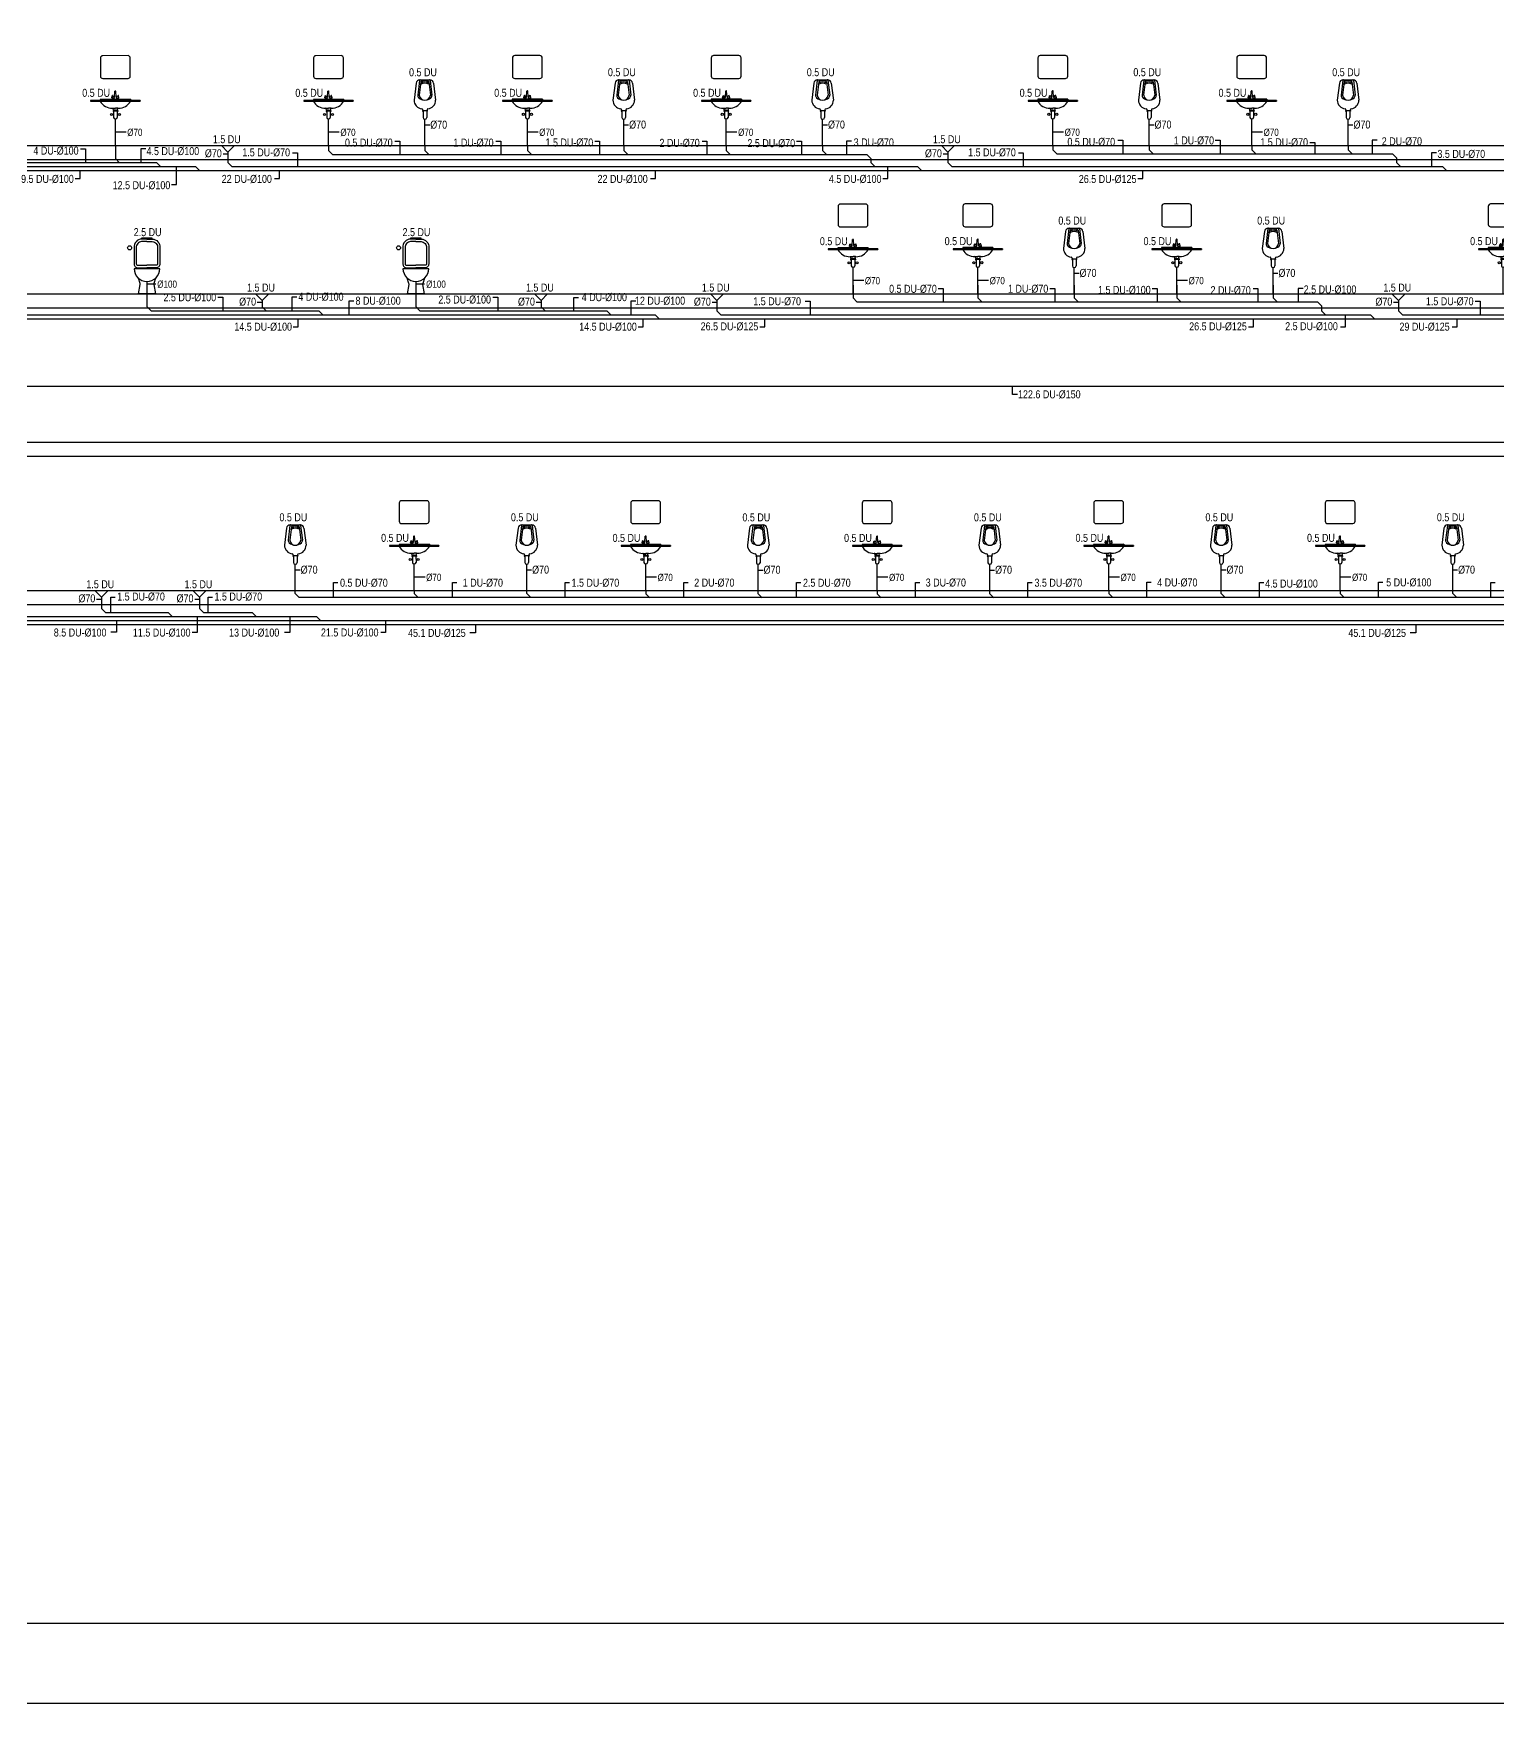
# Model space of a CAD drawing. Header units: centimetres. Extents: x 224692 to 285983, y -88114 to -79914.
# Drawn here: x 254605 to 258265, y -88114 to -83940 of the extents above; entities that cross this region are included whole.
import ezdxf
from ezdxf.enums import TextEntityAlignment as Align

# ---------------------------------------------------------------- set-up
doc = ezdxf.new("R2010")
doc.units = ezdxf.units.CM
doc.header["$LTSCALE"] = 0.2
doc.layers.get('0').update_dxf_attribs({"color": 252})
for name, color, linetype, lineweight in [('1-BASLIK', 53, 'Continuous', 25), ('SP-PIS', 6, 'Continuous', 30), ('SP-PIS-ALT KAT TAVANINDA', 30, 'Continuous', 30), ('SP-PIS-CAP', 241, 'Continuous', 30), ('SP-PISSU', 6, 'Continuous', 70), ('SP-PISSU-DOSEME', 121, 'Continuous', 30), ('SP-PISSU-TAVAN', 60, 'Continuous', 30)]:
    doc.layers.add(name, color=color, linetype=linetype, lineweight=lineweight)
for name, color, linetype in [('SP-ARMATUR-PIS-YUKBIRIMI', 213, 'Continuous'), ('SP-ARMATUR-PİSSU', 96, 'Continuous'), ('SP-PIS-YUKBIRIMI', 13, 'Continuous'), ('SP-SUZGEC', 14, 'Continuous')]:
    doc.layers.add(name, color=color, linetype=linetype)
doc.styles.add('ARIAL', font='arial.ttf')

# ---------------------------------------------------------------- blocks, each defined once
blk = doc.blocks.new('SUZ')
for p, q in [((-24.7, 0), (0, -24.7)), ((24.7, 0), (-24.7, 0)), ((0, -24.7), (24.7, 0))]:
    blk.add_line(p, q)
blk = doc.blocks.new('C10')
for p, q in [((-31.1, 223.3), (-38.5, 162.3)), ((-18.9, 233), (-25.2, 180.3)), ((-14, 227.3), (-19.8, 179.7)), ((-16.7, 234.9), (16.7, 234.9)), ((14, 227.3), (19.8, 179.7)), ((18.9, 233), (25.2, 180.3)), ((31.1, 223.3), (38.5, 162.3))]:
    blk.add_line(p, q)
at = {"color": 7}
for p, q in [((-8.8, 124.9), (-6.6, 124.9)), ((-8.8, 124.9), (-8.8, 122.7)), ((-8.8, 122.7), (-6.6, 122.7)), ((-7.7, 128.1), (-7.7, 124.9)), ((-7.7, 124.9), (7.7, 124.9)), ((-6.6, 122.7), (-6.6, 117.6)), ((-6.6, 122.7), (-6.6, 99.9)), ((6.6, 124.9), (8.8, 124.9)), ((6.6, 122.7), (8.8, 122.7)), ((6.6, 122.7), (6.6, 99.9)), ((7.7, 128.1), (7.7, 124.9)), ((8.8, 124.9), (8.8, 122.7)), ((-1.1, 94.4), (1.1, 94.4)), ((0, 0), (0, 94.4))]:
    blk.add_line(p, q, dxfattribs=at)
for centre, radius, start, end in [((-18, 221.7), 13.2, 90, 173.08877), ((-14.3, 179), 11, 173.08877, 226.64208), ((0, 182.2), 19.9, 187.46816, 352.53184), ((-16.7, 232.7), 2.2, 90, 173.08877), ((-11.8, 227), 2.2, 122.66987, 173.08877), ((0, 208.6), 24.1, 57.33013, 122.66987), ((0, 203.2), 24.1, 57.33013, 122.66987), ((0, 198.8), 24.1, 57.33013, 122.66987), ((11.8, 227), 2.2, 6.91123, 57.33013), ((16.7, 232.7), 2.2, 6.91123, 90), ((18, 221.7), 13.2, 6.91123, 90), ((14.3, 179), 11, 313.35792, 6.91123), ((-7.4, 162.3), 31.1, 180, 263.96394), ((0, 194.2), 31.9, 226.64208, 313.35792), ((7.4, 162.3), 31.1, 276.03606, 360)]:
    blk.add_arc(centre, radius, start, end)
for centre, radius, start, end in [((-11, 128.1), 3.3, 0, 83.96394), ((11, 128.1), 3.3, 96.03606, 180), ((-1.1, 99.9), 5.5, 180, 270), ((1.1, 99.9), 5.5, 270, 0)]:
    blk.add_arc(centre, radius, start, end, dxfattribs=at)
blk = doc.blocks.new('C1')
at = {"color": 7}
for p, q in [((-16.9, 6.3), (-14.7, 16.5)), ((-8.1, 4.9), (-16.1, 5.3)), ((-13.4, 17.1), (-5, 12.8)), ((-2.5, 0.7), (-7.5, 5.3)), ((-3.9, 11.6), (-4.6, 11.5)), ((-3.9, 10.1), (-2.2, 38)), ((3.9, 10.1), (2.2, 38.1)), ((2.5, 0.7), (7.5, 5.3)), ((3.9, 11.6), (4.6, 11.5)), ((5.4, 8), (4.5, 8.8)), ((13.4, 17.1), (5, 12.8)), ((8.1, 4.9), (16.1, 5.3)), ((16.9, 6.3), (14.7, 16.5))]:
    blk.add_line(p, q, dxfattribs=at)
for centre in [(-13.8, 10.6), (13.8, 10.6)]:
    blk.add_circle(centre, 0.88, dxfattribs=at)
for centre, radius, start, end in [((-16, 6.1), 0.88, 167.8993, 267.27508), ((-13.8, 16.4), 0.88, 62.45907, 167.8993), ((-12.5, 11.5), 7.91, 303.09448, 5.51754), ((-5.6, 10.1), 1.76, 285.13666, 0), ((-5.4, 12), 0.88, 18.71745, 62.45907), ((0, 5.3), 5.28, 240.2573, 299.7427), ((0, 36.6), 2.64, 34.33063, 147.35985), ((0, 35.1), 2.64, 34.33063, 147.35985), ((5.6, 10.1), 1.76, 180, 228.43438), ((5.4, 12), 0.88, 117.54093, 161.28255), ((12.5, 11.5), 7.91, 174.48246, 236.90552), ((13.8, 16.4), 0.88, 12.1007, 117.54093), ((16, 6.1), 0.88, 272.72492, 12.1007)]:
    blk.add_arc(centre, radius, start, end, dxfattribs=at)
blk = doc.blocks.new('N5')
at = {"color": 7}
for p, q in [((2054.9, 169.4), (1869.4, 169.4)), ((1869.4, 169.4), (1869.4, 166.4)), ((1869.4, 166.4), (2054.9, 166.4)), ((1953.3, 140), (1962.1, 140)), ((1953.3, 130.6), (1955.5, 130.6)), ((1953.3, 130.6), (1953.3, 128.4)), ((1953.3, 128.4), (1955.5, 128.4)), ((1954.4, 133.8), (1954.4, 130.6)), ((1954.4, 130.6), (1969.8, 130.6)), ((1955.5, 128.4), (1955.5, 123.3)), ((1955.5, 128.4), (1955.5, 105.6)), ((1971, 140), (1962.1, 140)), ((1968.7, 130.6), (1970.9, 130.6)), ((1968.7, 128.4), (1970.9, 128.4)), ((1968.7, 128.4), (1968.7, 105.6)), ((1969.8, 133.8), (1969.8, 130.6)), ((1970.9, 130.6), (1970.9, 128.4)), ((2054.9, 169.4), (2054.9, 166.4)), ((1961, 100.1), (1963.2, 100.1)), ((1962.1, 0), (1962.1, 100.1))]:
    blk.add_line(p, q, dxfattribs=at)
for p, q in [((2018.8, 173.5), (1905.4, 173.5)), ((1905.4, 173.5), (1905.4, 169.4)), ((1954.5, 133), (1953.7, 137.9)), ((1962.1, 133), (1954.5, 133)), ((1962.1, 133), (1969.7, 133)), ((1969.7, 133), (1970.6, 137.9)), ((2018.8, 173.5), (2018.8, 169.4))]:
    blk.add_line(p, q)
at = {"linetype": 'Continuous'}
blk.add_lwpolyline([(1914.8, 337.2, 0.414214), (1906.1, 328.6), (1906.1, 260.2, 0.414214), (1914.8, 251.6), (2009.5, 251.6, 0.414214), (2018.1, 260.2), (2018.1, 328.6, 0.414214), (2009.5, 337.2)], format="xyb", close=True, dxfattribs=at)
at = {"color": 7}
for centre in [(1947.3, 116.9), (1977, 116.9)]:
    blk.add_circle(centre, 4, dxfattribs=at)
for centre, radius, start, end in [((1949.4, 189.6), 49.7, 207.84161, 272.09595), ((1951.3, 137.5), 2.43, 10, 92.09595), ((1973, 137.5), 2.43, 87.90405, 170), ((1974.9, 189.6), 49.7, 267.90405, 332.15839)]:
    blk.add_arc(centre, radius, start, end)
for centre, start, end in [((1961, 105.6), 180, 270), ((1963.2, 105.6), 270, 0)]:
    blk.add_arc(centre, 5.5, start, end, dxfattribs=at)
at = {"linetype": 'Continuous', "xscale": 0.8, "yscale": 0.8, "zscale": 0.8}
blk.add_blockref('C1', (1961.9, 173.5), dxfattribs=at)
blk = doc.blocks.new('LAVABO-KS')
blk.add_blockref('N5', (-1962.1, 0))
blk = doc.blocks.new('KLOZET-KS')
for points in [[(0, 137), (-13.2, 137, 0.435412), (-32.2, 115.8), (-32.2, 74.7, 0.414214), (-22.7, 65.1), (0, 65.1)], [(0, 137), (13.2, 137, -0.435412), (32.2, 115.8), (32.2, 74.7, -0.414214), (22.7, 65.1), (0, 65.1)], [(21.5, 39.4), (17.3, 25.7, 0.102282), (17, 23.2), (21.1, 0), (-21.1, 0), (-17, 23.2, 0.102282), (-17.3, 25.7), (-21.5, 39.4)]]:
    blk.add_lwpolyline(points, format="xyb")
at = {"color": 7}
for points in [[(0, 130.6), (-13.2, 130.6, 0.432063), (-26.7, 115.8), (-26.7, 74.9, 0.414214), (-23.4, 71.5), (0, 71.5)], [(0, 130.6), (13.2, 130.6, -0.432063), (26.7, 115.8), (26.7, 74.9, -0.414214), (23.4, 71.5), (0, 71.5)]]:
    blk.add_lwpolyline(points, format="xyb", dxfattribs=at)
blk.add_lwpolyline([(13.2, 137), (13.2, 139.1), (0, 139.1), (-13.2, 139.1), (-13.2, 137)], dxfattribs=at)
blk.add_lwpolyline([(32.2, 63), (-32.2, 63)])
blk.add_circle((-43.3, 115.2), 5)
blk.add_arc((0, 63.4), 32.2, 180.6388, 359.3612)

msp = doc.modelspace()

# ---------------------------------------------------------------- linework, layer by layer
at = {"layer": '1-BASLIK'}
for points in [[(224691.5, -88114.3), (224691.5, -79914.3), (285982.6, -79914.3), (285982.6, -88114.3)], [(283082.6, -87914.3), (224891.5, -87914.3), (224891.5, -80114.3), (283082.6, -80114.3)]]:
    msp.add_lwpolyline(points, close=True, dxfattribs=at)
at = {"layer": 'SP-PIS', "color": 6, "lineweight": -3, "extrusion": (-1.32356e-08, -4.95396e-07, 1)}
for p, q in [((255342.4, -84232.7, 0), (255352.2, -84242.6, 0)), ((255839.6, -84232.6, 0), (255849.6, -84242.6, 0)), ((256336.8, -84232.6, 0), (256346.8, -84242.6, 0)), ((257153.2, -84230.4, 0), (257163.2, -84240.4, 0)), ((257650.4, -84230.4, 0), (257660.4, -84240.4, 0)), ((254809.7, -84252.1, 0), (254819.5, -84262, 0)), ((256653.7, -84600.9, 0), (256663.5, -84610.8, 0)), ((256965.7, -84600.8, 0), (256975.7, -84610.8, 0)), ((257462.9, -84600.8, 0), (257472.9, -84610.8, 0)), ((254888.6, -84622.6, 0), (254898.8, -84632.8, 0)), ((255560.8, -84622.6, 0), (255570.9, -84632.8, 0))]:
    msp.add_line(p, q, dxfattribs=at)
at = {"layer": 'SP-PIS', "color": 6, "lineweight": -3}
for p, q in [((256663.5, -84610.8, 0), (257814.5, -84610.8, 0)), ((255556.8, -85332.4, 0), (255556.8, -85339.9, 0)), ((256135.5, -85332.6, 0), (256135.5, -85340.1, 0)), ((256714.2, -85332.6, 0), (256714.2, -85340.1, 0)), ((257292.9, -85332.4, 0), (257292.9, -85339.9, 0)), ((257871.6, -85332.4, 0), (257871.6, -85339.9, 0))]:
    msp.add_line(p, q, dxfattribs=at)
at = {"layer": 'SP-PIS', "color": 6, "lineweight": -3, "extrusion": (-8.38249e-21, 2.4824e-07, 1)}
msp.add_line((257814.5, -84610.8, 0), (257824.5, -84620.8, 0), dxfattribs=at)
at = {"layer": 'SP-PIS-ALT KAT TAVANINDA', "lineweight": -3, "transparency": 33554687}
for p, q in [((255091, -84236.5, 0), (255091, -84262, 0)), ((256698.4, -84252.6, 0), (256688.4, -84242.6, 0)), ((256891.1, -84236.5, 0), (256891.1, -84262, 0)), ((251605.2, -84282, 0), (264872, -84282, 0)), ((253059.4, -84272, 0), (255010.3, -84272, 0)), ((254255.5, -84262, 0), (254912.3, -84262, 0)), ((255101, -84272, 0), (256815.1, -84272, 0)), ((256698.4, -84252.6, 0), (256698.4, -84262, 0)), ((256708.4, -84272, 0), (256698.4, -84262, 0)), ((256825.1, -84282, 0), (256815.1, -84272, 0)), ((256901.1, -84272, 0), (258127.4, -84272, 0)), ((258012, -84250.4, 0), (258012, -84262, 0)), ((258022, -84272, 0), (258012, -84262, 0)), ((258137.4, -84282, 0), (258127.4, -84272, 0)), ((255176.7, -84607.3, 0), (255176.7, -84622.8, 0)), ((255873.7, -84607.3, 0), (255873.7, -84622.8, 0)), ((256313.5, -84607.3, 0), (256313.5, -84632.8, 0)), ((257824.5, -84620.8, 0), (257814.5, -84610.8, 0)), ((258017.2, -84607.3, 0), (258017.2, -84632.8, 0)), ((251598.4, -84652.8, 0), (264872, -84652.8, 0)), ((254125.4, -84642.8, 0), (256159.1, -84642.8, 0)), ((254898.8, -84632.8, 0), (255318.1, -84632.8, 0)), ((255570.9, -84632.8, 0), (256038.4, -84632.8, 0)), ((256323.5, -84642.8, 0), (257947.5, -84642.8, 0)), ((257824.5, -84620.8, 0), (257824.5, -84632.8, 0)), ((257957.5, -84652.8, 0), (257947.5, -84642.8, 0)), ((258027.2, -84642.8, 0), (259253.4, -84642.8, 0)), ((254774.8, -85348.9, 0), (254774.8, -85377.4, 0)), ((255020.1, -85348.9, 0), (255020.1, -85377.4, 0))]:
    msp.add_line(p, q, dxfattribs=at)
at = {"layer": 'SP-PIS-ALT KAT TAVANINDA', "lineweight": -3, "transparency": 33554687, "extrusion": (-6.17853e-09, 5.71318e-08, 1)}
for p, q in [((254922.3, -84272, 0), (254912.3, -84262, 0)), ((255020.3, -84282, 0), (255010.3, -84272, 0)), ((255101, -84272, 0), (255091, -84262, 0)), ((256901.1, -84272, 0), (256891.1, -84262, 0)), ((255186.7, -84632.8, 0), (255176.7, -84622.8, 0)), ((255328.1, -84642.8, 0), (255318.1, -84632.8, 0)), ((255883.7, -84632.8, 0), (255873.7, -84622.8, 0)), ((256048.4, -84642.8, 0), (256038.4, -84632.8, 0)), ((256169.1, -84652.8, 0), (256159.1, -84642.8, 0)), ((256323.5, -84642.8, 0), (256313.5, -84632.8, 0)), ((258027.2, -84642.8, 0), (258017.2, -84632.8, 0))]:
    msp.add_line(p, q, dxfattribs=at)
at = {"layer": 'SP-PIS-ALT KAT TAVANINDA', "lineweight": -3, "transparency": 33554687, "extrusion": (4.10125e-11, 2.4824e-07, 1)}
msp.add_line((257824.5, -84632.8, 0), (257834.5, -84642.8, 0), dxfattribs=at)
at = {"layer": 'SP-PIS-ALT KAT TAVANINDA', "lineweight": -3, "transparency": 33554687, "extrusion": (5.92146e-07, 1.27693e-06, 1)}
for p, q in [((254784.8, -85387.4, 0), (254774.8, -85377.4, 0)), ((255030.1, -85387.4, 0), (255020.1, -85377.4, 0))]:
    msp.add_line(p, q, dxfattribs=at)
at = {"layer": 'SP-PIS-CAP', "lineweight": -3}
for p, q in [((254836.5, -84186.8, 0), (254809.7, -84186.8, 0)), ((255369.3, -84186.8, 0), (255342.4, -84186.8, 0)), ((255866.4, -84186.6, 0), (255839.6, -84186.6, 0)), ((256363.6, -84186.6, 0), (256336.8, -84186.6, 0)), ((257180, -84186.6, 0), (257153.2, -84186.6, 0)), ((257677.2, -84186.6, 0), (257650.4, -84186.6, 0)), ((254910.4, -84566.3, 0), (254888.6, -84566.3, 0)), ((255582.6, -84566.3, 0), (255560.8, -84566.3, 0)), ((256680.5, -84557.6, 0), (256653.7, -84557.6, 0)), ((256992.5, -84557.4, 0), (256965.7, -84557.4, 0)), ((257489.7, -84557.4, 0), (257462.8, -84557.4, 0)), ((255583.7, -85299, 0), (255556.8, -85299, 0)), ((256162.4, -85299.2, 0), (256135.5, -85299.2, 0)), ((256741.1, -85299.2, 0), (256714.2, -85299.2, 0)), ((257319.7, -85299, 0), (257292.9, -85299, 0)), ((257898.4, -85299, 0), (257871.6, -85299, 0))]:
    msp.add_line(p, q, dxfattribs=at)
at = {"layer": 'SP-PIS-CAP', "lineweight": -3, "transparency": 33554687}
for p, q in [((255595.5, -84169.4, 0), (255583.3, -84169.4, 0)), ((256092.7, -84169.2, 0), (256080.5, -84169.2, 0)), ((256589.9, -84169.2, 0), (256577.7, -84169.2, 0)), ((257406.3, -84169.2, 0), (257394.1, -84169.2, 0)), ((257903.5, -84169.2, 0), (257891.3, -84169.2, 0)), ((255078.8, -84240.9, 0), (255091, -84240.9, 0)), ((256879, -84240.9, 0), (256891.1, -84240.9, 0)), ((257218.8, -84540, 0), (257206.6, -84540, 0)), ((257715.9, -84540, 0), (257703.8, -84540, 0)), ((255164.5, -84611.7, 0), (255176.7, -84611.7, 0)), ((255861.6, -84611.7, 0), (255873.7, -84611.7, 0)), ((256301.3, -84611.7, 0), (256313.5, -84611.7, 0)), ((258005, -84611.7, 0), (258017.2, -84611.7, 0)), ((255271.6, -85281.6, 0), (255259.4, -85281.6, 0)), ((255850.2, -85281.6, 0), (255838.1, -85281.6, 0)), ((256428.9, -85281.8, 0), (256416.8, -85281.8, 0)), ((257007.6, -85281.8, 0), (256995.5, -85281.8, 0)), ((257586.3, -85281.6, 0), (257574.1, -85281.6, 0)), ((258165, -85281.6, 0), (258152.8, -85281.6, 0)), ((254762.6, -85353.4, 0), (254774.8, -85353.4, 0)), ((255008, -85353.4, 0), (255020.1, -85353.4, 0))]:
    msp.add_line(p, q, dxfattribs=at)
at = {"layer": 'SP-PIS-CAP', "color": 7, "lineweight": -3, "ltscale": 100}
for p, q in [((225667.3, -84220, 0), (282297.8, -84220, 0)), ((225667.3, -84255, 0), (282297.8, -84255, 0)), ((225667.3, -84590.8, 0), (282297.8, -84590.8, 0)), ((225667.3, -84625.8, 0), (282079.4, -84625.8, 0)), ((225667.3, -84961.6, 0), (282297.8, -84961.6, 0)), ((225667.3, -84996.6, 0), (282297.8, -84996.6, 0)), ((225667.3, -85332.4, 0), (282297.8, -85332.4, 0)), ((225667.3, -85367.4, 0), (282297.8, -85367.4, 0))]:
    msp.add_line(p, q, dxfattribs=at)
at = {"layer": 'SP-PIS-YUKBIRIMI'}
for p, q in [((254722.5, -84228.4, 0), (254734.9, -84228.4, 0)), ((254734.9, -84228.4, 0), (254734.9, -84262, 0)), ((254885.5, -84228.4, 0), (254873.1, -84228.4, 0)), ((254873.1, -84228.4, 0), (254873.1, -84262, 0)), ((255252.6, -84238.4, 0), (255265, -84238.4, 0)), ((255265, -84238.4, 0), (255265, -84272, 0)), ((255508, -84209, 0), (255520.4, -84209, 0)), ((255520.4, -84209, 0), (255520.4, -84242.6, 0)), ((255760.9, -84209, 0), (255773.3, -84209, 0)), ((255773.3, -84209, 0), (255773.3, -84242.6, 0)), ((256008, -84209, 0), (256020.3, -84209, 0)), ((256020.3, -84209, 0), (256020.3, -84242.6, 0)), ((256276.2, -84209, 0), (256288.6, -84209, 0)), ((256288.6, -84209, 0), (256288.6, -84242.6, 0)), ((256512.3, -84209, 0), (256524.7, -84209, 0)), ((256524.7, -84209, 0), (256524.7, -84242.6, 0)), ((256649.7, -84209, 0), (256637.3, -84209, 0)), ((256637.3, -84209, 0), (256637.3, -84242.6, 0)), ((257067.1, -84238.4, 0), (257079.4, -84238.4, 0)), ((257079.4, -84238.4, 0), (257079.4, -84272, 0)), ((257316, -84206.9, 0), (257328.4, -84206.9, 0)), ((257328.4, -84206.9, 0), (257328.4, -84240.4, 0)), ((257559, -84206.9, 0), (257571.4, -84206.9, 0)), ((257571.4, -84206.9, 0), (257571.4, -84240.4, 0)), ((257796.1, -84212.4, 0), (257808.5, -84212.4, 0)), ((257808.5, -84212.4, 0), (257808.5, -84240.4, 0)), ((257964.1, -84206.9, 0), (257951.7, -84206.9, 0)), ((257951.7, -84206.9, 0), (257951.7, -84240.4, 0)), ((258112.6, -84238.4, 0), (258100.2, -84238.4, 0)), ((258100.2, -84238.4, 0), (258100.2, -84272, 0)), ((254721.7, -84302.1, 0), (254721.7, -84282, 0)), ((254962.3, -84317.6), (254962.3, -84272)), ((255220.1, -84302.1, 0), (255220.1, -84282, 0)), ((256159.6, -84302.1, 0), (256159.6, -84282, 0)), ((256741, -84302.1, 0), (256741, -84272, 0)), ((257378.2, -84302.1, 0), (257378.2, -84282, 0)), ((254709.3, -84302.1, 0), (254721.7, -84302.1, 0)), ((254949.9, -84317.6), (254962.3, -84317.6)), ((255207.7, -84302.1, 0), (255220.1, -84302.1, 0)), ((256147.2, -84302.1, 0), (256159.6, -84302.1, 0)), ((256728.6, -84302.1, 0), (256741, -84302.1, 0)), ((257365.8, -84302.1, 0), (257378.2, -84302.1, 0)), ((256866.4, -84577.2, 0), (256878.8, -84577.2, 0)), ((256878.8, -84577.2, 0), (256878.8, -84610.8, 0)), ((257145.9, -84577.2, 0), (257158.3, -84577.2, 0)), ((257158.3, -84577.2, 0), (257158.3, -84610.8, 0)), ((257401.5, -84577.2, 0), (257413.8, -84577.2, 0)), ((257413.8, -84577.2, 0), (257413.8, -84610.8, 0)), ((257653.7, -84577.2, 0), (257666.1, -84577.2, 0)), ((257666.1, -84577.2, 0), (257666.1, -84610.8, 0)), ((257779.3, -84577.2, 0), (257766.9, -84577.2, 0)), ((257766.9, -84577.2, 0), (257766.9, -84610.8, 0)), ((255065.9, -84599.2, 0), (255078.2, -84599.2, 0)), ((255078.2, -84599.2, 0), (255078.2, -84632.8, 0)), ((255263.2, -84599.2, 0), (255250.8, -84599.2, 0)), ((255250.8, -84599.2, 0), (255250.8, -84632.8, 0)), ((255406, -84609.2, 0), (255393.6, -84609.2, 0)), ((255393.6, -84609.2, 0), (255393.6, -84642.8, 0)), ((255753, -84599.2, 0), (255765.4, -84599.2, 0)), ((255765.4, -84599.2, 0), (255765.4, -84632.8, 0)), ((255967.1, -84600.3, 0), (255954.7, -84600.3, 0)), ((255954.7, -84600.3, 0), (255954.7, -84633.9, 0)), ((256110.9, -84609.2, 0), (256098.5, -84609.2, 0)), ((256098.5, -84609.2, 0), (256098.5, -84642.8, 0)), ((256534.2, -84609.2, 0), (256546.6, -84609.2, 0)), ((256546.6, -84609.2, 0), (256546.6, -84642.8, 0)), ((258209.3, -84609.2, 0), (258221.7, -84609.2, 0)), ((258221.7, -84609.2, 0), (258221.7, -84642.8, 0)), ((255266.7, -84672.9, 0), (255266.7, -84652.8, 0)), ((256128.8, -84672.9, 0), (256128.8, -84652.8, 0)), ((256433.2, -84672.9, 0), (256433.2, -84652.8, 0)), ((257654.5, -84672.9, 0), (257654.5, -84652.8, 0)), ((257884.8, -84672.9, 0), (257884.8, -84642.8, 0)), ((258164.1, -84672.9, 0), (258164.1, -84652.8, 0)), ((255254.3, -84672.9, 0), (255266.7, -84672.9, 0)), ((256116.4, -84672.9, 0), (256128.8, -84672.9, 0)), ((256420.8, -84672.9, 0), (256433.2, -84672.9, 0)), ((257642.2, -84672.9, 0), (257654.5, -84672.9, 0)), ((257872.4, -84672.9, 0), (257884.8, -84672.9, 0)), ((258151.7, -84672.9, 0), (258164.1, -84672.9, 0)), ((257052.1, -84842.3, 0), (257052.1, -84822.2, 0)), ((257064.5, -84842.3, 0), (257052.1, -84842.3, 0)), ((255355, -85349.9, 0), (255355, -85312.4, 0)), ((255355, -85312.4, 0), (255365.8, -85312.4, 0)), ((255652.4, -85349.8, 0), (255652.4, -85312.3, 0)), ((255652.4, -85312.3, 0), (255663.3, -85312.3, 0)), ((255933.7, -85349.9, 0), (255933.7, -85312.4, 0)), ((255933.7, -85312.4, 0), (255944.5, -85312.4, 0)), ((256231.1, -85349.6, 0), (256231.1, -85312.1, 0)), ((256231.1, -85312.1, 0), (256241.9, -85312.1, 0)), ((256512.4, -85349.9, 0), (256512.4, -85312.4, 0)), ((256512.4, -85312.4, 0), (256523.2, -85312.4, 0)), ((256809.8, -85349.4, 0), (256809.8, -85311.9, 0)), ((256809.8, -85311.9, 0), (256820.6, -85311.9, 0)), ((257091, -85349.9, 0), (257091, -85312.4, 0)), ((257091, -85312.4, 0), (257101.9, -85312.4, 0)), ((257388.5, -85349.2, 0), (257388.5, -85311.7, 0)), ((257388.5, -85311.7, 0), (257399.3, -85311.7, 0)), ((257669.7, -85349.9, 0), (257669.7, -85312.4, 0)), ((257669.7, -85312.4, 0), (257680.6, -85312.4, 0)), ((257967.2, -85349, 0), (257967.2, -85311.5, 0)), ((257967.2, -85311.5, 0), (257978, -85311.5, 0)), ((258248.4, -85349.9, 0), (258248.4, -85312.4, 0)), ((258248.4, -85312.4, 0), (258259.3, -85312.4, 0)), ((254798.1, -85387.4, 0), (254798.1, -85349, 0)), ((254798.1, -85349, 0), (254809.1, -85349, 0)), ((255041.2, -85387.4, 0), (255041.2, -85349, 0)), ((255041.2, -85349, 0), (255052.2, -85349, 0)), ((254812.4, -85407.4, 0), (254812.4, -85436.3, 0)), ((255014.4, -85397.4, 0), (255014.4, -85436.7, 0)), ((255245.6, -85397.4, 0), (255245.6, -85436.7, 0)), ((255484.9, -85407.4, 0), (255484.9, -85436.7, 0)), ((254812.4, -85436.3, 0), (254798.5, -85436.3, 0)), ((255014.4, -85436.7, 0), (255001.2, -85436.7, 0)), ((255245.6, -85436.7, 0), (255232.4, -85436.7, 0)), ((255484.9, -85436.7, 0), (255473, -85436.7, 0)), ((255709.7, -85437.8, 0), (255695.9, -85437.8, 0)), ((255709.7, -85417.4, 0), (255709.7, -85437.8, 0)), ((258060.3, -85437.8, 0), (258046.4, -85437.8, 0)), ((258060.3, -85417.4, 0), (258060.3, -85437.8, 0))]:
    msp.add_line(p, q, dxfattribs=at)
at = {"layer": 'SP-PISSU', "lineweight": -3, "transparency": 33554687}
for p, q in [((254809.7, -84220.1, 0), (254809.7, -84252.1, 0)), ((255342.4, -84220.1, 0), (255342.4, -84232.7, 0)), ((255352.2, -84242.6, 0), (256688.4, -84242.6, 0)), ((255583.3, -84220.1, 0), (255583.3, -84232.7, 0)), ((255593.3, -84242.7, 0), (255583.3, -84232.7, 0)), ((255839.6, -84220, 0), (255839.6, -84232.6, 0)), ((256080.5, -84220, 0), (256080.5, -84232.6, 0)), ((256090.5, -84242.6, 0), (256080.5, -84232.6, 0)), ((256336.8, -84220, 0), (256336.8, -84232.6, 0)), ((256577.7, -84220, 0), (256577.7, -84232.6, 0)), ((256587.7, -84242.6, 0), (256577.7, -84232.6, 0)), ((256698.4, -84252.6, 0), (256688.4, -84242.6, 0)), ((257153.2, -84220, 0), (257153.2, -84230.4, 0)), ((257163.2, -84240.4, 0), (258002, -84240.4, 0)), ((257394.1, -84220, 0), (257394.1, -84230.4, 0)), ((257404.1, -84240.4, 0), (257394.1, -84230.4, 0)), ((257650.4, -84220, 0), (257650.4, -84230.4, 0)), ((257891.3, -84220, 0), (257891.3, -84230.4, 0)), ((257901.3, -84240.4, 0), (257891.3, -84230.4, 0)), ((258012, -84250.4, 0), (258002, -84240.4, 0)), ((256653.7, -84568.9, 0), (256653.7, -84600.9, 0)), ((256965.7, -84568.8, 0), (256965.7, -84600.8, 0)), ((257206.6, -84568.8, 0), (257206.6, -84600.8, 0)), ((257462.9, -84568.8, 0), (257462.9, -84600.8, 0)), ((257703.8, -84568.8, 0), (257703.8, -84600.8, 0)), ((257216.6, -84610.8, 0), (257206.6, -84600.8, 0)), ((257713.8, -84610.8, 0), (257703.8, -84600.8, 0)), ((255259.4, -85339.9, 0), (255259.4, -85332.4, 0)), ((255269.4, -85349.9, 0), (255259.4, -85339.9, 0)), ((258335.1, -85349.9, 0), (255269.4, -85349.9, 0)), ((255566.8, -85349.9, 0), (255556.8, -85339.9, 0)), ((255838.1, -85339.9, 0), (255838.1, -85332.4, 0)), ((255848.1, -85349.9, 0), (255838.1, -85339.9, 0)), ((256145.5, -85350.1, 0), (256135.5, -85340.1, 0)), ((256416.8, -85340.1, 0), (256416.8, -85332.6, 0)), ((256426.8, -85350.1, 0), (256416.8, -85340.1, 0)), ((256724.2, -85350.1, 0), (256714.2, -85340.1, 0)), ((256995.5, -85340.1, 0), (256995.5, -85332.6, 0)), ((257005.5, -85350.1, 0), (256995.5, -85340.1, 0)), ((257302.9, -85349.9, 0), (257292.9, -85339.9, 0)), ((257574.1, -85339.9, 0), (257574.1, -85332.4, 0)), ((257584.1, -85349.9, 0), (257574.1, -85339.9, 0)), ((257881.6, -85349.9, 0), (257871.6, -85339.9, 0)), ((258152.8, -85339.9, 0), (258152.8, -85332.4, 0)), ((258162.8, -85349.9, 0), (258152.8, -85339.9, 0))]:
    msp.add_line(p, q, dxfattribs=at)
at = {"layer": 'SP-PISSU', "lineweight": -3}
for p, q in [((254888.6, -84559.6, 0), (254888.6, -84622.6, 0)), ((255560.8, -84559.6, 0), (255560.8, -84622.6, 0))]:
    msp.add_line(p, q, dxfattribs=at)
at = {"layer": 'SP-PISSU-DOSEME', "lineweight": -3}
for p, q in [((252283.4, -85407.4, 0), (257526.7, -85407.4, 0)), ((254046.9, -85397.4, 0), (255312.8, -85397.4, 0)), ((254784.8, -85387.4, 0), (254941.9, -85387.4, 0)), ((255030.1, -85387.4, 0), (255151.3, -85387.4, 0)), ((257526.7, -85407.4, 0), (265623.8, -85407.4, 0)), ((248035.3, -85417.4, 0), (265876.9, -85417.4, 0))]:
    msp.add_line(p, q, dxfattribs=at)
at = {"layer": 'SP-PISSU-DOSEME', "lineweight": -3, "extrusion": (5.92146e-07, 1.27693e-06, 1)}
for p, q in [((254951.9, -85397.4, 0), (254941.9, -85387.4, 0)), ((255161.3, -85397.4, 0), (255151.3, -85387.4, 0)), ((255322.8, -85407.4, 0), (255312.8, -85397.4, 0))]:
    msp.add_line(p, q, dxfattribs=at)
at = {"layer": 'SP-PISSU-TAVAN', "lineweight": -3}
msp.add_line((266856.1, -84822.2, 0), (250387.3, -84822.2, 0), dxfattribs=at)

# ---------------------------------------------------------------- block references
at = {"layer": 'SP-ARMATUR-PİSSU', "lineweight": -3, "xscale": 0.6666666666715173, "yscale": 0.6666666666715173, "zscale": 0.6666666666715173}
for p, rotation in [((254809.7, -84220.1, 0), 0.02026682418516404), ((255342.4, -84220.1, 0), 0.02026682418516404), ((255839.6, -84220, 0), 0.02026682418516404), ((256336.8, -84220, 0), 0.02026682418516404), ((257153.2, -84220, 0), 0.02026682418516404), ((257650.4, -84220, 0), 0.02026682418516404), ((256653.7, -84591, 0), 0.02026682418516404), ((256965.7, -84590.8, 0), 0.02026682418516404), ((257462.9, -84590.8, 0), 0.02026682418516404), ((258279.3, -84590.8, 0), 0.02026682418516404), ((255556.8, -85332.4, 0), 0.02026682418369516), ((256135.5, -85332.6, 0), 0.02026682418369516), ((256714.2, -85332.6, 0), 0.02026682418369516), ((257292.9, -85332.4, 0), 0.02026682418369516), ((257871.6, -85332.4, 0), 0.02026682418369516)]:
    msp.add_blockref('LAVABO-KS', p, dxfattribs=dict(at, rotation=rotation))
at = {"layer": 'SP-ARMATUR-PİSSU', "lineweight": -3, "transparency": 33554687, "xscale": 0.7, "yscale": 0.7, "zscale": 0.7}
for p in [(255583.3, -84220.1, 0), (256080.5, -84220, 0), (256577.7, -84220, 0), (257394.1, -84220, 0), (257891.3, -84220, 0), (257206.6, -84590.8, 0), (257703.8, -84590.8, 0), (255259.4, -85332.4, 0), (255838.1, -85332.4, 0), (256416.8, -85332.6, 0), (256995.5, -85332.6, 0), (257574.1, -85332.4, 0), (258152.8, -85332.4, 0)]:
    msp.add_blockref('C10', p, dxfattribs=at)
at = {"layer": 'SP-ARMATUR-PİSSU', "lineweight": -3, "rotation": 0.02026682418415531}
for p in [(254888.6, -84590.8, 0), (255560.8, -84590.8, 0)]:
    msp.add_blockref('KLOZET-KS', p, dxfattribs=at)
at = {"layer": 'SP-SUZGEC', "lineweight": -3, "transparency": 33554687, "extrusion": (0, 0, -1), "xscale": 0.6666653736792796, "yscale": 0.6666653736792796, "zscale": -0.6666653736792796}
for p in [(-255091, -84220, 0), (-256891.1, -84220, 0), (-255176.7, -84590.8, 0), (-255873.7, -84590.8, 0), (-256313.5, -84590.8, 0), (-258017.2, -84590.8, 0), (-254774.8, -85332.4, 0), (-255020.1, -85332.4, 0)]:
    msp.add_blockref('SUZ', p, dxfattribs=at)

# ---------------------------------------------------------------- texts
at = {"layer": 'SP-ARMATUR-PIS-YUKBIRIMI', "lineweight": -3, "transparency": 33554687, "style": 'ARIAL', "width": 0.8}
for p in [(255543.8, -84046.8, 0), (256041, -84046.6, 0), (256538.1, -84046.6, 0), (257354.5, -84046.6, 0), (257851.7, -84046.6, 0), (257167, -84417.5, 0), (257664.2, -84417.5, 0), (255219.8, -85159.1, 0), (255798.5, -85159.1, 0), (256377.2, -85159.3, 0), (256955.9, -85159.3, 0), (257534.6, -85159.1, 0), (258113.3, -85159.1, 0)]:
    msp.add_text('0.5 DU', height=20, rotation=360, dxfattribs=at).set_placement(p)
at = {"layer": 'SP-ARMATUR-PIS-YUKBIRIMI', "lineweight": -3, "style": 'ARIAL', "width": 0.8}
for s, p in [('0.5 DU', (254726.8, -84098.2, 0)), ('0.5 DU', (255259.5, -84098.2, 0)), ('0.5 DU', (255756.7, -84098.1, 0)), ('0.5 DU', (256253.9, -84098.1, 0)), ('0.5 DU', (257070.3, -84098.1, 0)), ('0.5 DU', (257567.5, -84098.1, 0)), ('2.5 DU', (254855.5, -84446.4, 0)), ('2.5 DU', (255527.6, -84446.4, 0)), ('0.5 DU', (256570.8, -84469, 0)), ('0.5 DU', (256882.8, -84468.9, 0)), ('0.5 DU', (257380, -84468.9, 0)), ('0.5 DU', (258196.4, -84468.9, 0)), ('0.5 DU', (255473.9, -85210.5, 0)), ('0.5 DU', (256052.6, -85210.7, 0)), ('0.5 DU', (256631.3, -85210.7, 0)), ('0.5 DU', (257210, -85210.5, 0)), ('0.5 DU', (257788.7, -85210.5, 0))]:
    msp.add_text(s, height=20, rotation=0.0203, dxfattribs=at).set_placement(p)
at = {"layer": 'SP-ARMATUR-PIS-YUKBIRIMI', "lineweight": -3, "transparency": 33554687, "style": 'ARIAL', "width": 0.8}
for p in [(255053.3, -84214.1, 0), (256853.4, -84214.1, 0), (255139, -84584.9, 0), (255836.1, -84584.9, 0), (256275.8, -84584.9, 0), (257979.5, -84584.9, 0), (254737.1, -85326.5, 0), (254982.5, -85326.5, 0)]:
    msp.add_text('1.5 DU', height=20, dxfattribs=at).set_placement(p)
at = {"layer": 'SP-PIS-CAP', "lineweight": -3, "transparency": 33554687, "style": 'ARIAL', "width": 0.8}
for p in [(255596.8, -84177.7, 0), (256094, -84177.5, 0), (256591.2, -84177.5, 0), (257407.6, -84177.5, 0), (257904.8, -84177.5, 0), (255033.4, -84249.3, 0), (256833.6, -84249.3, 0), (257220.1, -84548.3, 0), (257717.2, -84548.3, 0), (255119.1, -84620.1, 0), (255816.2, -84620.1, 0), (256255.9, -84620.1, 0), (257959.6, -84620.1, 0), (255272.9, -85290, 0), (255851.5, -85290, 0), (256430.2, -85290.2, 0), (257008.9, -85290.2, 0), (257587.6, -85290, 0), (258166.3, -85290, 0), (254717.2, -85361.7, 0), (254962.6, -85361.7, 0)]:
    msp.add_text('%%C70', height=20, dxfattribs=at).set_placement(p)
at = {"layer": 'SP-PIS-CAP', "lineweight": -3, "style": 'ARIAL', "width": 0.8}
for s, p in [('%%C70', (254839.3, -84195.9, 0)), ('%%C70', (255372.1, -84195.9, 0)), ('%%C70', (255869.2, -84195.8, 0)), ('%%C70', (256366.4, -84195.8, 0)), ('%%C70', (257182.8, -84195.8, 0)), ('%%C70', (257680, -84195.8, 0)), ('%%C100', (254914.4, -84575.4, 0)), ('%%C100', (255586.6, -84575.4, 0)), ('%%C70', (256683.3, -84566.7, 0)), ('%%C70', (256995.3, -84566.6, 0)), ('%%C70', (257492.5, -84566.6, 0)), ('%%C70', (255586.5, -85308.2, 0)), ('%%C70', (256165.2, -85308.4, 0)), ('%%C70', (256743.8, -85308.4, 0)), ('%%C70', (257322.5, -85308.2, 0)), ('%%C70', (257901.2, -85308.2, 0))]:
    msp.add_text(s, height=18, rotation=0.0203, dxfattribs=at).set_placement(p)
at = {"layer": 'SP-PIS-YUKBIRIMI', "style": 'ARIAL', "width": 0.8}
for s, p in [('0.5 DU-%%C70', (255443.2, -84212.6, 0)), ('1 DU-%%C70', (255704.9, -84212.6, 0)), ('1.5 DU-%%C70', (255944.6, -84212.3, 0)), ('2 DU-%%C70', (256220.1, -84213.2, 0)), ('3 DU-%%C70', (256705.6, -84212, 0)), ('0.5 DU-%%C70', (257249.2, -84210.7, 0)), ('1 DU-%%C70', (257505.9, -84207.1, 0)), ('1.5 DU-%%C70', (257731.5, -84211.6, 0)), ('2 DU-%%C70', (258025.8, -84209.3, 0)), ('4 DU-%%C100', (254661.2, -84232.6, 0)), ('4.5 DU-%%C100', (254953.3, -84233.8, 0)), ('1.5 DU-%%C70', (255186.6, -84237, 0)), ('2.5 DU-%%C70', (256449.3, -84214, 0)), ('1.5 DU-%%C70', (257001.1, -84237, 0)), ('3.5 DU-%%C70', (258174.3, -84240.8, 0)), ('9.5 DU-%%C100', (254639.8, -84303.3, 0)), ('12.5 DU-%%C100', (254874.9, -84319.1)), ('22 DU-%%C100', (255138.2, -84303.3, 0)), ('22 DU-%%C100', (256077.7, -84303.3, 0)), ('4.5 DU-%%C100', (256659.1, -84303.3, 0)), ('26.5 DU-%%C125', (257290.2, -84303.6, 0)), ('0.5 DU-%%C70', (256803.6, -84578, 0)), ('1 DU-%%C70', (257091.5, -84577.8, 0)), ('1.5 DU-%%C100', (257332, -84580.7, 0)), ('2 DU-%%C70', (257597.7, -84581.5, 0)), ('2.5 DU-%%C100', (257846.2, -84579.6, 0)), ('2.5 DU-%%C100', (254995.7, -84599.2, 0)), ('4 DU-%%C100', (255323.6, -84597.8, 0)), ('8 DU-%%C100', (255466.4, -84607.8, 0)), ('2.5 DU-%%C100', (255682.8, -84604.8, 0)), ('4 DU-%%C100', (256032, -84598.9, 0)), ('12 DU-%%C100', (256171.3, -84607.8, 0)), ('1.5 DU-%%C70', (256464, -84609.2, 0)), ('1.5 DU-%%C70', (258145.4, -84609.2, 0)), ('14.5 DU-%%C100', (255179.1, -84672.7, 0)), ('14.5 DU-%%C100', (256041.2, -84672.7, 0)), ('26.5 DU-%%C125', (256344.8, -84671.9, 0)), ('26.5 DU-%%C125', (257566.1, -84671.9, 0)), ('2.5 DU-%%C100', (257799.9, -84671.5, 0)), ('29 DU-%%C125', (258082.5, -84672.6, 0)), ('122.6 DU-%%C150', (257144.4, -84841.8, 0)), ('0.5 DU-%%C70', (255430.9, -85312.7, 0)), ('1 DU-%%C70', (255728.3, -85312.6, 0)), ('1.5 DU-%%C70', (256009.6, -85312.7, 0)), ('2 DU-%%C70', (256307, -85312.4, 0)), ('2.5 DU-%%C70', (256588.2, -85312.7, 0)), ('3 DU-%%C70', (256885.7, -85312.2, 0)), ('3.5 DU-%%C70', (257166.9, -85312.7, 0)), ('4 DU-%%C70', (257464.4, -85312, 0)), ('4.5 DU-%%C100', (257749.8, -85314.8, 0)), ('5 DU-%%C100', (258043.1, -85311.8, 0)), ('1.5 DU-%%C70', (254873.8, -85347.2, 0)), ('1.5 DU-%%C70', (255117, -85347.2, 0)), ('8.5 DU-%%C100', (254721.5, -85437.1, 0)), ('11.5 DU-%%C100', (254925.5, -85437.3, 0)), ('13 DU-%%C100', (255156.7, -85437.3, 0)), ('21.5 DU-%%C100', (255395.5, -85437, 0)), ('45.1 DU-%%C125', (255613.4, -85438.1, 0)), ('45.1 DU-%%C125', (257964, -85438.1, 0))]:
    msp.add_text(s, height=20, dxfattribs=at).set_placement(p, align=Align.MIDDLE_CENTER)

doc.saveas('drawing.dxf')
